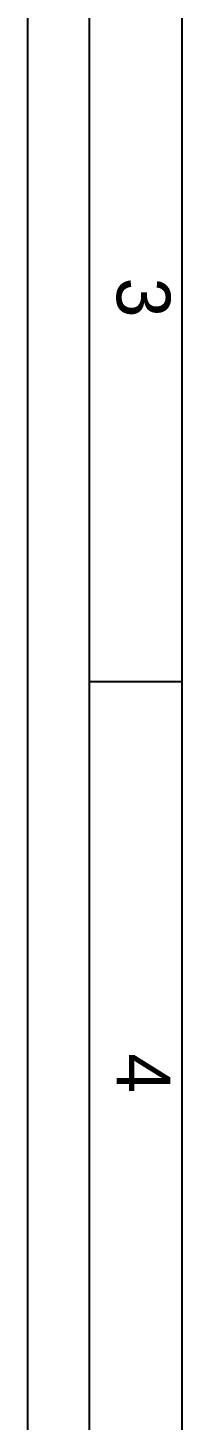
# Model space of a CAD drawing. Header units: millimetres. Extents: x 0 to 33.1, y 1.5 to 45.3.
# Drawn here: x 0.028 to 0.311, y 39.693 to 42.248 of the extents above; entities that cross this region are included whole.
import ezdxf

# ---------------------------------------------------------------- set-up
doc = ezdxf.new("R2010")
doc.units = ezdxf.units.MM
doc.header["$MEASUREMENT"] = 0
doc.layers.get('0').update_dxf_attribs({"linetype": 'CONTINUOUS'})

msp = doc.modelspace()

# ---------------------------------------------------------------- linework, layer by layer
at = {"color": 0, "linetype": 'Continuous'}
for p, q in [((0.027778, 1.49778), (0.027778, 45.3028)), ((0.141114, 1.61111), (0.141114, 44.9044)), ((0.311089, 1.78108), (0.311089, 44.7344)), ((0.311089, 41.0478), (0.142796, 41.0478))]:
    msp.add_line(p, q, dxfattribs=at)

# ---------------------------------------------------------------- texts
at = {"color": 0}
for s, p in [('3', (0.191111, 41.7894)), ('4', (0.191111, 40.3661))]:
    msp.add_text(s, height=0.098333, rotation=270, dxfattribs=at).set_placement(p)

doc.saveas('drawing.dxf')
